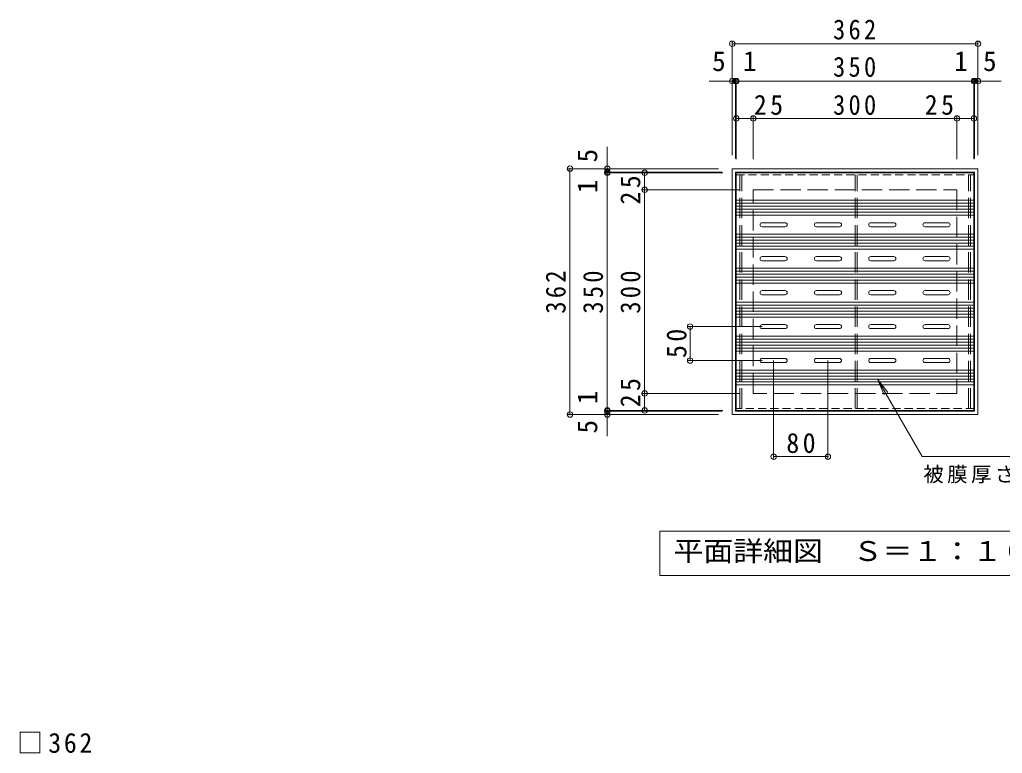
# Model space of a CAD drawing. Units: millimetres at full size, sheet at 1:10; some dimension numbers follow another scale. Extents: x -1551 to 1660, y -1375 to 1090.
# Drawn here: x -1166 to 282, y 10 to 1090 of the extents above; entities that cross this region are included whole.
import ezdxf
from ezdxf.enums import TextEntityAlignment as Align

# ---------------------------------------------------------------- set-up
doc = ezdxf.new("R2010")
doc.units = ezdxf.units.MM
doc.header["$LTSCALE"] = 10
doc.header["$PDMODE"] = 32
doc.header["$PDSIZE"] = 8
doc.linetypes.add('DASHED1', pattern=[1.8, 1.2, -0.6])
doc.linetypes.add('DASHED3', pattern=[4, 3, -1])
for name, color, linetype, lineweight in [('C-1', 2, 'Continuous', 9), ('C-2', 3, 'Continuous', 9), ('C-4', 7, 'Continuous', 9), ('C-5', 7, 'Continuous', 9), ('C-B', 3, 'Continuous', 9), ('C-C', 6, 'DASHED3', 9), ('D-4', 7, 'Continuous', 9)]:
    doc.layers.add(name, color=color, linetype=linetype, lineweight=lineweight)
doc.styles.add('ＭＳ ゴシック', font='')
doc.styles.get('ＭＳ ゴシック').set_extended_font_data('MS Gothic')

msp = doc.modelspace()

# ---------------------------------------------------------------- linework, layer by layer
at = {"layer": 'C-1'}
for p, q in [((246, 871), (246, 509)), ((241, 866), (-111, 866)), ((-111, 514), (-111, 866)), ((246, 509), (-116, 509))]:
    msp.add_line(p, q, dxfattribs=at)
at = {"layer": 'C-1', "linetype": 'DASHED3'}
for p, q in [((-85, 540), (-85, 840)), ((215, 540), (-85, 540))]:
    msp.add_line(p, q, dxfattribs=at)
at = {"layer": 'C-1'}
for points in [[(-116, 509), (-116, 871), (246, 871)], [(241, 866), (241, 514), (-111, 514)]]:
    msp.add_lwpolyline(points, dxfattribs=at)
at = {"layer": 'C-1', "linetype": 'DASHED3'}
msp.add_lwpolyline([(-85, 840), (215, 840), (215, 540)], dxfattribs=at)
at = {"layer": 'C-2', "linetype": 'DASHED1'}
for p, q in [((-110, 862), (240, 862)), ((240, 518), (-110, 518))]:
    msp.add_line(p, q, dxfattribs=at)
at = {"layer": 'C-2'}
for p, q in [((240, 865), (240, 515)), ((-72, 791.5), (-38, 791.5)), ((-72, 785.5), (-38, 785.5)), ((8, 791.5), (42, 791.5)), ((8, 785.5), (42, 785.5)), ((88, 791.5), (122, 791.5)), ((88, 785.5), (122, 785.5)), ((168, 791.5), (202, 791.5)), ((168, 785.5), (202, 785.5)), ((-72, 741.5), (-38, 741.5)), ((8, 741.5), (42, 741.5)), ((88, 741.5), (122, 741.5)), ((168, 741.5), (202, 741.5)), ((-72, 735.5), (-38, 735.5)), ((8, 735.5), (42, 735.5)), ((88, 735.5), (122, 735.5)), ((168, 735.5), (202, 735.5)), ((-72, 691.5), (-38, 691.5)), ((-72, 685.5), (-38, 685.5)), ((8, 691.5), (42, 691.5)), ((8, 685.5), (42, 685.5)), ((88, 691.5), (122, 691.5)), ((88, 685.5), (122, 685.5)), ((168, 691.5), (202, 691.5)), ((168, 685.5), (202, 685.5)), ((-72, 641.5), (-38, 641.5)), ((8, 641.5), (42, 641.5)), ((88, 641.5), (122, 641.5)), ((168, 641.5), (202, 641.5)), ((-72, 635.5), (-38, 635.5)), ((8, 635.5), (42, 635.5)), ((88, 635.5), (122, 635.5)), ((168, 635.5), (202, 635.5)), ((-72, 591.5), (-38, 591.5)), ((-72, 585.5), (-38, 585.5)), ((8, 591.5), (42, 591.5)), ((8, 585.5), (42, 585.5)), ((88, 591.5), (122, 591.5)), ((88, 585.5), (122, 585.5)), ((168, 591.5), (202, 591.5)), ((168, 585.5), (202, 585.5)), ((240, 515), (-110, 515))]:
    msp.add_line(p, q, dxfattribs=at)
msp.add_lwpolyline([(-110, 515), (-110, 865), (240, 865)], dxfattribs=at)
for centre, start, end in [((-72, 788.5), 90, 270), ((-38, 788.5), 270, 90), ((8, 788.5), 90, 270), ((42, 788.5), 270, 90), ((88, 788.5), 90, 270), ((122, 788.5), 270, 90), ((168, 788.5), 90, 270), ((202, 788.5), 270, 90), ((-72, 738.5), 90, 270), ((-38, 738.5), 270, 90), ((8, 738.5), 90, 270), ((42, 738.5), 270, 90), ((88, 738.5), 90, 270), ((122, 738.5), 270, 90), ((168, 738.5), 90, 270), ((202, 738.5), 270, 90), ((-72, 688.5), 90, 270), ((-38, 688.5), 270, 90), ((8, 688.5), 90, 270), ((42, 688.5), 270, 90), ((88, 688.5), 90, 270), ((122, 688.5), 270, 90), ((168, 688.5), 90, 270), ((202, 688.5), 270, 90), ((-72, 638.5), 90, 270), ((-38, 638.5), 270, 90), ((8, 638.5), 90, 270), ((42, 638.5), 270, 90), ((88, 638.5), 90, 270), ((122, 638.5), 270, 90), ((168, 638.5), 90, 270), ((202, 638.5), 270, 90), ((-72, 588.5), 90, 270), ((-38, 588.5), 270, 90), ((8, 588.5), 90, 270), ((42, 588.5), 270, 90), ((88, 588.5), 90, 270), ((122, 588.5), 270, 90), ((168, 588.5), 90, 270), ((202, 588.5), 270, 90)]:
    msp.add_arc(centre, 3, start, end, dxfattribs=at)
at = {"layer": 'C-4'}
for p, q in [((-116, 1058), (-116, 891)), ((246, 1058), (246, 891)), ((246, 1055), (-116, 1055)), ((-111, 1000), (-149.88, 1000)), ((-111, 1003), (-111, 886)), ((-110, 1000), (-111, 1000)), ((-110, 1003), (-110, 885)), ((240, 1000), (-110, 1000)), ((240, 1003), (240, 885)), ((241, 1000), (240, 1000)), ((241, 1003), (241, 886)), ((280.27, 1000), (241, 1000)), ((-110, 945), (240, 945)), ((-85, 885), (-85, 948)), ((215, 885), (215, 948)), ((-300, 866), (-300, 902.97)), ((-358, 871), (-136, 871)), ((-355, 509), (-355, 871)), ((-303, 866), (-131, 866)), ((-303, 865), (-130, 865)), ((-300, 865), (-300, 866)), ((-300, 515), (-300, 865)), ((-245, 840), (-245, 865)), ((-248, 840), (-105, 840)), ((-245, 840), (-245, 540)), ((-181, 638.5), (-72, 638.5)), ((-178, 588.5), (-178, 638.5)), ((-181, 588.5), (-72, 588.5)), ((-55, 444), (-55, 588.5)), ((25, 444), (25, 588.5)), ((-248, 540), (-105, 540)), ((-245, 540), (-245, 515)), ((-358, 509), (-136, 509)), ((-303, 515), (-130, 515)), ((-303, 514), (-131, 514)), ((-300, 514), (-300, 515)), ((-300, 477.02), (-300, 514)), ((-55, 447), (25, 447))]:
    msp.add_line(p, q, dxfattribs=at)
for p in [(-116, 1055), (246, 1055), (-116, 1000), (-111, 1000), (-110, 1000), (240, 1000), (240, 1000), (241, 1000), (246, 1000), (-110, 945), (-85, 945), (215, 945), (240, 945), (-355, 871), (-300, 871), (-300, 866), (-300, 865), (-245, 865), (-245, 840), (-178, 638.5), (-178, 588.5), (-245, 540), (-355, 509), (-300, 515), (-300, 514), (-300, 509), (-245, 515), (-55, 447), (25, 447)]:
    msp.add_point(p, dxfattribs=at)
at = {"layer": 'C-5'}
for p, q in [((98, 561.3), (107.57, 538.2)), ((163.99, 447), (639.4, 447)), ((-222.5, 337), (352.5, 337)), ((-222.5, 272), (-222.5, 337))]:
    msp.add_line(p, q, dxfattribs=at)
for points in [[(163.99, 447), (98, 561.3), (113.22, 541.47)], [(352.5, 337), (352.5, 272), (-222.5, 272)]]:
    msp.add_lwpolyline(points, dxfattribs=at)
at = {"layer": 'C-B'}
for p, q in [((-110, 824.5), (240, 824.5)), ((-110, 820.1), (240, 820.1)), ((-110, 815.7), (240, 815.7)), ((-110, 811.3), (240, 811.3)), ((-110, 806.9), (240, 806.9)), ((-110, 802.5), (240, 802.5)), ((-110, 774.5), (240, 774.5)), ((-110, 770.1), (240, 770.1)), ((-110, 765.7), (240, 765.7)), ((-110, 761.3), (240, 761.3)), ((-110, 756.9), (240, 756.9)), ((-110, 752.5), (240, 752.5)), ((-110, 724.5), (240, 724.5)), ((-110, 720.1), (240, 720.1)), ((-110, 715.7), (240, 715.7)), ((-110, 711.3), (240, 711.3)), ((-110, 706.9), (240, 706.9)), ((-110, 702.5), (240, 702.5)), ((-110, 674.5), (240, 674.5)), ((-110, 670.1), (240, 670.1)), ((-110, 665.7), (240, 665.7)), ((-110, 661.3), (240, 661.3)), ((-110, 656.9), (240, 656.9)), ((-110, 652.5), (240, 652.5)), ((-110, 624.5), (240, 624.5)), ((-110, 620.1), (240, 620.1)), ((-110, 615.7), (240, 615.7)), ((-110, 611.3), (240, 611.3)), ((-110, 606.9), (240, 606.9)), ((-110, 602.5), (240, 602.5)), ((-110, 574.5), (240, 574.5)), ((-110, 570.1), (240, 570.1)), ((-110, 565.7), (240, 565.7)), ((-110, 561.3), (240, 561.3)), ((-110, 556.9), (240, 556.9)), ((-110, 552.5), (240, 552.5))]:
    msp.add_line(p, q, dxfattribs=at)
at = {"layer": 'C-C'}
for p, q in [((-105, 518), (-105, 862)), ((-102, 518), (-102, 862)), ((65, 518), (65, 862)), ((68, 518), (68, 862)), ((232, 518), (232, 862)), ((235, 518), (235, 862))]:
    msp.add_line(p, q, dxfattribs=at)

# ---------------------------------------------------------------- texts
at = {"layer": 'C-4', "color": 2, "style": 'ＭＳ ゴシック'}
for s, p in [('5', (-145.57, 1006)), ('1', (-100.11, 1006)), ('1', (210.87, 1006)), ('5', (253.44, 1006))]:
    msp.add_text(s, height=29.33, dxfattribs=at).set_placement(p, align=Align.BOTTOM_LEFT)
for s, p in [('5', (-306, 880.23)), ('1', (-306, 834.87)), ('1', (-306, 524.23)), ('5', (-306, 481.06))]:
    msp.add_text(s, height=29.33, rotation=90, dxfattribs=at).set_placement(p, align=Align.BOTTOM_LEFT)
at = {"layer": 'C-4', "color": 2, "char_height": 29.33, "attachment_point": 7, "style": 'ＭＳ ゴシック'}
for s, insert in [('\\T1.27;\\W0.9;362', (32.5, 1061)), ('\\T1.27;\\W0.9;350', (32.5, 1006)), ('\\T1.27;\\W0.95;25', (-84.13, 950)), ('\\T1.27;\\W0.9;300', (32.5, 950)), ('\\T1.27;\\W0.95;25', (167.62, 950)), ('\\T1.27;\\W0.95;80', (-36.25, 452))]:
    msp.add_mtext(s, dxfattribs=dict(at, insert=insert))
at = {"layer": 'C-4', "color": 2, "char_height": 29.33, "attachment_point": 7, "rotation": 90, "style": 'ＭＳ ゴシック'}
for s, insert in [('\\T1.27;\\W0.95;25', (-251, 818.23)), ('\\T1.27;\\W0.9;362', (-361, 657.5)), ('\\T1.27;\\W0.9;350', (-306, 657.5)), ('\\T1.27;\\W0.9;300', (-251, 657.5)), ('\\T1.27;\\W0.95;50', (-183, 592.25)), ('\\T1.27;\\W0.95;25', (-251, 519.68))]:
    msp.add_mtext(s, dxfattribs=dict(at, insert=insert))
at = {"layer": 'C-5', "color": 2, "style": 'ＭＳ ゴシック', "width": 1.1}
msp.add_text('平面詳細図\u3000Ｓ＝１：１０', height=29.33, dxfattribs=at).set_placement((-202.5, 284.5), align=Align.BOTTOM_LEFT)
at = {"layer": 'C-5', "insert": (165.62, 404.03), "char_height": 21.99, "attachment_point": 7, "style": 'ＭＳ ゴシック'}
msp.add_mtext('\\T1.17;被膜厚さ７５μ（色：グレ－）', dxfattribs=at)
at = {"layer": 'D-4', "color": 2, "insert": (-1169.35, 10.05), "char_height": 29.33, "attachment_point": 7, "style": 'ＭＳ ゴシック'}
msp.add_mtext('\\T1.21;\\W0.95;□362', dxfattribs=at)

doc.saveas('drawing.dxf')
